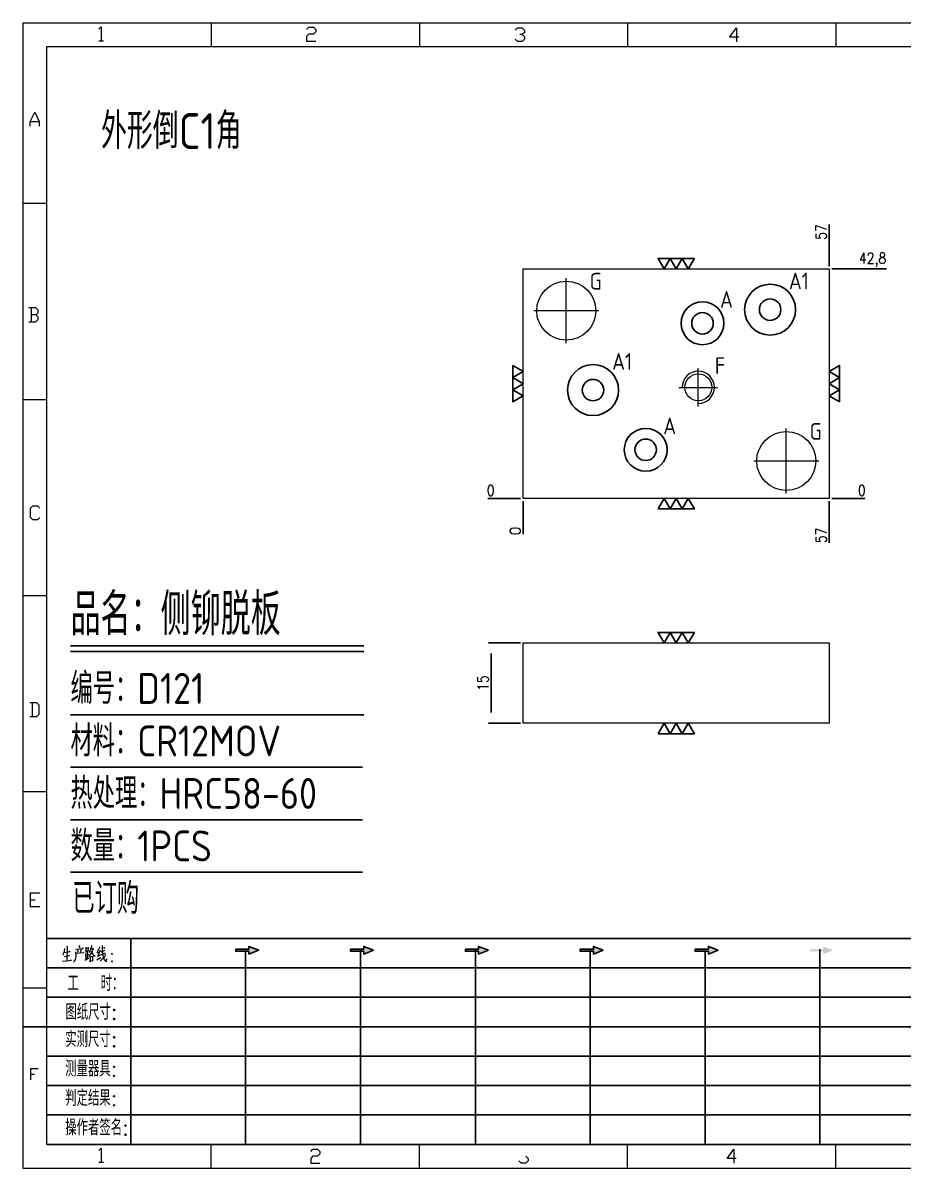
# Model space of a CAD drawing. Header units: millimetres. Extents: x 88508 to 142116, y -5268 to 20283.
# Drawn here: x 114637.9 to 114801.9, y -5268 to -5054.5 of the extents above; entities that cross this region are included whole.
import ezdxf
from ezdxf.enums import TextEntityAlignment as Align

# ---------------------------------------------------------------- set-up
doc = ezdxf.new("R2010")
doc.units = ezdxf.units.MM
doc.linetypes.add('CENTER', pattern=[0])
for name, color, linetype in [('DIM', 4, 'Continuous'), ('PH2_W', 1, 'Continuous'), ('PS2', 7, 'Continuous'), ('PS2_O', 40, 'Continuous'), ('PS2_W', 1, 'Continuous'), ('TEXT', 4, 'Continuous')]:
    doc.layers.add(name, color=color, linetype=linetype)
doc.styles.add('chinesef_fs', font='simplex.shx', dxfattribs={"bigfont": 'gbcbig.shx'})
doc.styles.add('gbenor', font='gbenor.shx', dxfattribs={"bigfont": 'gbcbig.shx'})
doc.styles.add('GBENOR_', font='gbenor.shx', dxfattribs={"bigfont": 'gbcbig'})
doc.styles.get("Standard").update_dxf_attribs({"font": 'txt.shx', "width": 0.85, "bigfont": 'ctxt.shx'})
doc.styles.add('TXT', font='txt.shx', dxfattribs={"width": 0.8, "bigfont": 'ctxt.shx'})
doc.dimstyles.new('T-2-WX', dxfattribs={"dimtxt": 2, "dimasz": 2, "dimexe": 0.5, "dimexo": 0.5, "dimgap": 0.5, "dimtad": 1, "dimtxsty": 'Standard', "dimblk": 'OPEN30', "dimcen": 0, "dimazin": 3, "dimtfac": 1, "dimtmove": 0, "dimatfit": 3, "dimldrblk": 'OPEN30', "dimlwd": -1, "dimlwe": -1})

# ---------------------------------------------------------------- blocks, each defined once
blk = doc.blocks.new('U40')
for points in [[(351.8, 337.7), (351.8, 333.2), (367, 339.3), (351.8, 345.3), (351.8, 340.8), (331.2, 340.8), (331.2, 337.7)], [(545.7, 339.3), (530.6, 345.3), (530.6, 340.8), (509.9, 340.8), (509.9, 337.7), (530.6, 337.7), (530.6, 333.2)], [(724.5, 339.3), (709.3, 345.3), (709.3, 340.8), (688.7, 340.8), (688.7, 337.7), (709.3, 337.7), (709.3, 333.2)], [(903.3, 339.3), (888.1, 345.3), (888.1, 340.8), (867.5, 340.8), (867.5, 337.7), (888.1, 337.7), (888.1, 333.2)], [(1082.1, 339.3), (1066.9, 345.3), (1066.9, 340.8), (1046.3, 340.8), (1046.3, 337.7), (1066.9, 337.7), (1066.9, 333.2)], [(1245.7, 337.7), (1245.7, 333.2), (1260.9, 339.3), (1245.7, 345.3), (1245.7, 340.8), (1225.1, 340.8), (1225.1, 337.7)]]:
    blk.add_hatch(color=3).paths.add_polyline_path(points)
at = {"color": 254, "lineweight": 18}
for p, q in [((0, 1783.5), (0, 0)), ((0, 1783.5), (2530.2, 1783.5)), ((941.1, 1783.5), (941.1, 1746.5)), ((1265.1, 1783.5), (1265.1, 1746.5)), ((37, 37), (37, 1746.5)), ((37, 1746.5), (2493.2, 1746.5)), ((0, 1502.7), (37, 1502.7)), ((0, 1197.2), (37, 1197.2)), ((0, 891.7), (37, 891.7)), ((0, 586.3), (37, 586.3)), ((0, 280.8), (37, 280.8)), ((37, 37), (2493.2, 37)), ((941.1, 0), (941.1, 37)), ((1265.1, 0), (1265.1, 37)), ((0, 0), (2530.2, 0))]:
    blk.add_line(p, q, dxfattribs=at)
at = {"color": 254, "linetype": 'Continuous', "lineweight": 18}
for p, q in [((293.1, 1783.5), (293.1, 1746.5)), ((617.1, 1783.5), (617.1, 1746.5)), ((293.1, 0), (293.1, 37)), ((617.1, 0), (617.1, 37))]:
    blk.add_line(p, q, dxfattribs=at)
for p, q in [((38, 357.6), (1598.2, 357.6)), ((38, 311.8), (1598.2, 311.8)), ((37.1, 266), (1598.2, 266)), ((0.1, 220.2), (1598.2, 220.2)), ((37.1, 174.4), (1598.2, 174.4)), ((37.1, 128.6), (1598.2, 128.6)), ((37.1, 82.8), (1598.2, 82.8))]:
    blk.add_line(p, q)
at = {"color": 254}
for p, q in [((167.8, 37), (167.8, 357.6)), ((525.5, 37), (525.5, 340.8)), ((704.3, 37), (704.3, 340.8)), ((883.1, 37), (883.1, 340.8)), ((1240.6, 37), (1240.6, 340.8)), ((346.7, 37), (346.7, 337.9)), ((1061.9, 37), (1061.9, 337.7)), ((1598.2, 37), (38, 37))]:
    blk.add_line(p, q, dxfattribs=at)
at = {"color": 92, "lineweight": 18}
for points in [[(118.3, 1773.7), (121.9, 1777.3), (121.9, 1755.8)], [(441.4, 1773.1), (445, 1776.7), (452.2, 1776.7), (455.8, 1773.1), (455.8, 1769.5), (452.2, 1765.9), (445, 1765.9), (441.4, 1762.3), (441.4, 1755.1), (455.8, 1755.1)], [(766.4, 1772.4), (770, 1776), (777.2, 1776), (780.8, 1772.4), (780.8, 1768.8), (777.2, 1765.2), (773.6, 1765.2)], [(1114.4, 1761.4), (1100, 1761.4), (1110.8, 1775.8), (1110.8, 1754.2)], [(118.3, 1755.8), (125.5, 1755.8)], [(777.2, 1765.2), (780.8, 1761.6), (780.8, 1758), (777.2, 1754.4), (770, 1754.4), (766.4, 1758)], [(11.1, 1622.8), (11.1, 1630), (18.3, 1644.4), (25.5, 1630), (25.5, 1622.8)], [(11.1, 1630), (25.5, 1630)], [(20, 1329), (23.6, 1332.6), (23.6, 1336.2), (20, 1339.8), (9.2, 1339.8)], [(12.8, 1339.8), (12.8, 1318.2)], [(9.2, 1318.2), (20, 1318.2), (23.6, 1321.8), (23.6, 1325.4), (20, 1329), (12.8, 1329)], [(26.1, 1013.2), (22.5, 1009.6), (15.3, 1009.6), (11.7, 1013.2), (11.7, 1027.6), (15.3, 1031.2), (22.5, 1031.2), (26.1, 1027.6)], [(11, 703.2), (21.8, 703.2), (25.4, 706.8), (25.4, 721.2), (21.8, 724.8), (11, 724.8)], [(14.6, 724.8), (14.6, 703.2)], [(26.1, 407), (11.7, 407), (11.7, 428.6), (26.1, 428.6)], [(11.7, 417.8), (18.9, 417.8)], [(12.3, 137.7), (12.3, 155), (23.8, 155)], [(12.3, 146.4), (18.1, 146.4)], [(118.3, 27.4), (121.9, 31), (121.9, 9.4)], [(447.9, 25.7), (451.5, 29.3), (458.7, 29.3), (462.3, 25.7), (462.3, 22.1), (458.7, 18.5), (451.5, 18.5), (447.9, 14.9), (447.9, 7.7), (462.3, 7.7)], [(782.7, 18.5), (786.3, 14.9), (786.3, 11.3), (782.7, 7.7), (775.5, 7.7), (771.9, 11.3)], [(1110.3, 14.9), (1095.9, 14.9), (1106.7, 29.3), (1106.7, 7.7)], [(118.3, 9.4), (125.5, 9.4)]]:
    blk.add_lwpolyline(points, dxfattribs=at)
at = {"color": 92, "lineweight": 0}
for points in [[(65, 342.2), (64.8, 341), (64.1, 337.9), (63.6, 335.7), (62.8, 333.5), (62.1, 331.4)], [(68.4, 345.9), (68.7, 344.4), (68.1, 322.9)], [(82.6, 340.8), (93.7, 342.2), (93.3, 342.4), (92.4, 342)], [(86.1, 336.1), (86, 337.5), (85.3, 339.8)], [(86.7, 346.7), (87.9, 344.6), (88.3, 343)], [(90.3, 341), (90.4, 339.6), (89.1, 335.3)], [(97.8, 344), (98.1, 342.6), (98.1, 340.8), (98.1, 337.9), (98.1, 336.3), (98.2, 337.7), (102.1, 338.3), (101.8, 338.3), (102.1, 343.6), (102.1, 343.2), (102.1, 342.8), (98.2, 342.2)], [(105.5, 341.2), (105.9, 341), (109.6, 341.8), (109.3, 342.6), (108.5, 339.6), (107.6, 337.3), (106.9, 335.9), (105.9, 334.3), (104.3, 332), (103.1, 330.4), (101.9, 329.4)], [(106.6, 346.5), (106.5, 345.2), (105.1, 341.2), (104.2, 338.9), (103.1, 336.3), (102.6, 335.5)], [(104.9, 339.1), (105.3, 338.7), (107, 335.7), (108.6, 333.3), (109.9, 331.2), (110.3, 330.8), (112.6, 330.8), (110.2, 331.2), (109, 332.6)], [(119.3, 344.8), (119.1, 343.8), (116.8, 338.5), (115.4, 335.5), (119.3, 336.3)], [(120.3, 339.4), (118.1, 333.5), (116.4, 330), (116.1, 329.8), (120.5, 331.4)], [(121.7, 336.7), (127.7, 339.6)], [(123.4, 346.5), (123.5, 345.4), (123.5, 340.8), (123.8, 337.3), (124, 335.3), (124.2, 333.1), (124.5, 331), (124.8, 329), (125.2, 327.4), (125.9, 325.7), (126.9, 323.9), (127.9, 322.7), (128.9, 321.7), (129.6, 321.3), (129.9, 326.1), (129.4, 321.5)], [(127.7, 341.6), (127.2, 342.4), (125.7, 344.2)], [(61.4, 322.3), (68.2, 322.9), (75.3, 323.7), (74.9, 323.9), (73.8, 323.5)], [(63.8, 335.9), (73.4, 337.5), (73.1, 337.7), (72.5, 337.3)], [(64.5, 329.6), (64.8, 329.6), (65.1, 329.6), (72.5, 331), (71.9, 331), (70.9, 330.8)], [(82.6, 335.1), (82.6, 331.8), (82.3, 329), (81.9, 326.8), (81.2, 324.9), (80.3, 323.1), (79.6, 321.9), (78.8, 320.9)], [(93.3, 335.5), (94.1, 335.7), (94.3, 335.5), (82.6, 334.3), (82.6, 335.1), (82.2, 336.9)], [(96.5, 323.9), (102.8, 327.2)], [(97.2, 334.3), (97.5, 333.5), (97.7, 324.7)], [(100.2, 337.9), (100.1, 325.9)], [(100.2, 332.6), (102.4, 333.1)], [(104.2, 330), (104.5, 329), (104.5, 321.1), (104.3, 322.1), (104.5, 322.7), (109.2, 323.1), (108.6, 323.1), (109, 329.2), (109, 330), (109.3, 329.4), (108.6, 329.4), (104.6, 328.8)], [(115.3, 324.3), (121.5, 328.2)], [(128.2, 332.4), (128.1, 331.6), (126.9, 329.6), (125.8, 328), (124.5, 326.3), (123, 324.7), (121.4, 323.3), (120.1, 322.3)], [(121.4, 332.2), (128.8, 335.1)]]:
    blk.add_lwpolyline(points, dxfattribs=at)
for points in [[(367, 339.3), (351.8, 345.3), (351.8, 340.8), (331.2, 340.8), (331.2, 337.7), (351.8, 337.7), (351.8, 333.2), (367, 339.3)], [(545.7, 339.3), (530.6, 345.3), (530.6, 340.8), (509.9, 340.8), (509.9, 337.7), (530.6, 337.7), (530.6, 333.2), (545.7, 339.3)], [(724.5, 339.3), (709.3, 345.3), (709.3, 340.8), (688.7, 340.8), (688.7, 337.7), (709.3, 337.7), (709.3, 333.2), (724.5, 339.3)], [(903.3, 339.3), (888.1, 345.3), (888.1, 340.8), (867.5, 340.8), (867.5, 337.7), (888.1, 337.7), (888.1, 333.2), (903.3, 339.3)], [(1082.1, 339.3), (1066.9, 345.3), (1066.9, 340.8), (1046.3, 340.8), (1046.3, 337.7), (1066.9, 337.7), (1066.9, 333.2), (1082.1, 339.3)]]:
    blk.add_lwpolyline(points)
for points in [[(138.7, 332.4), (139.4, 333.5), (138.7, 334.5), (138, 333.5)], [(138.7, 320.9), (139.4, 321.9), (138.7, 322.9), (138, 321.9)]]:
    blk.add_lwpolyline(points, close=True, dxfattribs=at)
at = {"color": 3, "style": 'chinesef_fs'}
for s, p in [('工  时：', (69.5, 275.7)), ('图纸尺寸:', (66.2, 230.9)), ('实测尺寸:', (65.9, 188.4)), ('测量器具:', (65.9, 142.6)), ('判定结果:', (65.9, 96.8)), ('操作者签名:', (65.9, 51))]:
    blk.add_text(s, height=24.57, dxfattribs=at).set_placement(p)
at = {"lineweight": 18, "style": 'GBENOR_'}
blk.add_attdef('文档路径', (2126, 386.9), '', height=17.8, dxfattribs=at)
at = {"lineweight": 20, "style": 'TXT'}
for tag, height, p in [('18-**-**', 16.3, (1866.6, 256.2)), ('客户名称', 16.1, (1741.1, 134, 0)), ('料厚:', 16.1, (1741.3, 93.2, 0))]:
    blk.add_attdef(tag, text='', height=height, dxfattribs=at).set_placement(p, align=Align.MIDDLE)
for tag, p, height in [('88888', (1850.9, 207.5), 14.9), ('材质:', (1691.2, 168, 0), 16.1), ('核准', (1869.4, 127.5, 0), 16.1), ('设计', (1868.8, 88.3, 0), 16.1), ('绘图', (1868.2, 49.1, 0), 16.1)]:
    blk.add_attdef(tag, p, '', height=height, dxfattribs=at)
for tag, p, height, width in [('3', (2234.7, 206.9), 15.8, 0.7), ('4', (2234.7, 167.4), 15.8, 0.7), ('核准日期', (2041.1, 124.2, 0), 16.1, 0.68), ('设计日期', (2041.1, 84.5, 0), 16.1, 0.68), ('1', (2251.9, 85.9), 14.6, 0.7), ('绘图日期', (2040.9, 46.4, 0), 16.1, 0.68), ('2', (2235, 49.2), 14.6, 0.7)]:
    blk.add_attdef(tag, p, '', height=height, dxfattribs=dict(at, width=width))
blk = doc.blocks.new('*D8596')
at = {"layer": 'Defpoints', "color": 0}
for p in [(114731.15, -5143.19), (114788.15, -5143.19), (114793.15, -5143.19)]:
    blk.add_point(p, dxfattribs=at)
at = {"layer": 'DIM', "color": 0}
blk.add_line((114788.65, -5143.19), (114794.78, -5143.19), dxfattribs=at)
at = {"layer": 'DIM', "color": 0, "insert": (114794.22, -5141.69), "char_height": 2, "attachment_point": 5}
blk.add_mtext('0', dxfattribs=at)
blk = doc.blocks.new('_Open30')
blk = doc.blocks.new('*D8597')
at = {"layer": 'Defpoints', "color": 0}
for p in [(114788.15, -5100.39), (114793.15, -5100.39), (114731.15, -5143.19)]:
    blk.add_point(p, dxfattribs=at)
at = {"layer": 'DIM', "color": 0}
blk.add_line((114788.65, -5100.39), (114798.83, -5100.39), dxfattribs=at)
at = {"layer": 'DIM', "color": 0, "insert": (114796.24, -5098.7), "char_height": 2, "attachment_point": 5}
blk.add_mtext('42,8', dxfattribs=at)
blk = doc.blocks.new('*D8598')
at = {"layer": 'Defpoints', "color": 0}
for p in [(114726.15, -5143.19), (114731.15, -5143.19), (114731.15, -5143.19)]:
    blk.add_point(p, dxfattribs=at)
at = {"layer": 'DIM', "color": 0}
blk.add_line((114730.65, -5143.19), (114724.52, -5143.19), dxfattribs=at)
at = {"layer": 'DIM', "color": 0, "insert": (114725.08, -5141.69), "char_height": 2, "attachment_point": 5}
blk.add_mtext('0', dxfattribs=at)
blk = doc.blocks.new('*D8599')
at = {"layer": 'Defpoints', "color": 0}
for p in [(114731.15, -5143.19), (114788.15, -5143.19), (114788.15, -5148.19)]:
    blk.add_point(p, dxfattribs=at)
at = {"layer": 'DIM', "color": 0}
blk.add_line((114788.15, -5143.69), (114788.15, -5151.44), dxfattribs=at)
at = {"layer": 'DIM', "color": 0, "insert": (114786.65, -5150.07), "char_height": 2, "attachment_point": 5, "rotation": 90}
blk.add_mtext('57', dxfattribs=at)
blk = doc.blocks.new('*D8600')
at = {"layer": 'Defpoints', "color": 0}
for p in [(114731.15, -5143.19), (114731.15, -5143.19), (114731.15, -5148.19)]:
    blk.add_point(p, dxfattribs=at)
at = {"layer": 'DIM', "color": 0}
blk.add_line((114731.15, -5143.69), (114731.15, -5149.83), dxfattribs=at)
at = {"layer": 'DIM', "color": 0, "insert": (114729.65, -5149.26), "char_height": 2, "attachment_point": 5, "rotation": 90}
blk.add_mtext('0', dxfattribs=at)
blk = doc.blocks.new('*D8601')
at = {"layer": 'Defpoints', "color": 0}
for p in [(114788.15, -5095.39), (114788.15, -5100.39), (114731.15, -5143.19)]:
    blk.add_point(p, dxfattribs=at)
at = {"layer": 'DIM', "color": 0}
blk.add_line((114788.15, -5099.89), (114788.15, -5092.14), dxfattribs=at)
at = {"layer": 'DIM', "color": 0, "insert": (114786.65, -5093.52), "char_height": 2, "attachment_point": 5, "rotation": 90}
blk.add_mtext('57', dxfattribs=at)
blk = doc.blocks.new('*D8602')
at = {"layer": 'Defpoints', "color": 0}
for p in [(114731.15, -5170.11), (114725.15, -5185.11), (114731.15, -5185.11)]:
    blk.add_point(p, dxfattribs=at)
at = {"layer": 'DIM', "color": 0}
for p, q in [((114730.65, -5170.11), (114724.65, -5170.11)), ((114725.15, -5172.11), (114725.15, -5183.11)), ((114730.65, -5185.11), (114724.65, -5185.11))]:
    blk.add_line(p, q, dxfattribs=at)
at = {"layer": 'DIM', "color": 0, "insert": (114723.65, -5177.61), "char_height": 2, "attachment_point": 5, "rotation": 90}
blk.add_mtext('15', dxfattribs=at)

msp = doc.modelspace()

# ---------------------------------------------------------------- linework, layer by layer
at = {"layer": 'DIM', "color": 4, "linetype": 'Continuous', "lineweight": 25}
for p, q in [((114646.782, -5170.698), (114701.453, -5170.698)), ((114646.782, -5171.705), (114701.453, -5171.705)), ((114646.782, -5183.508), (114701.453, -5183.508)), ((114646.782, -5193.296), (114701.216, -5193.296)), ((114646.782, -5203.084), (114701.216, -5203.084)), ((114646.782, -5212.872), (114701.216, -5212.872))]:
    msp.add_line(p, q, dxfattribs=at)
at = {"layer": 'PH2_W', "color": 4}
for points in [[(114763.029, -5098.442), (114761.903, -5100.392), (114760.777, -5098.442), (114759.651, -5100.392), (114758.525, -5098.442), (114757.4, -5100.392), (114756.274, -5098.442), (114763.029, -5098.442)], [(114729.201, -5118.414), (114731.151, -5119.54), (114729.201, -5120.666), (114731.151, -5121.792), (114729.201, -5122.918), (114731.151, -5124.043), (114729.201, -5125.169), (114729.201, -5118.414)], [(114790.101, -5125.169), (114788.151, -5124.043), (114790.101, -5122.918), (114788.151, -5121.792), (114790.101, -5120.666), (114788.151, -5119.54), (114790.101, -5118.414), (114790.101, -5125.169)], [(114756.274, -5145.142), (114757.4, -5143.192), (114758.525, -5145.142), (114759.651, -5143.192), (114760.777, -5145.142), (114761.903, -5143.192), (114763.029, -5145.142), (114756.274, -5145.142)], [(114763.029, -5168.162), (114761.903, -5170.112), (114760.777, -5168.162), (114759.651, -5170.112), (114758.525, -5168.162), (114757.4, -5170.112), (114756.274, -5168.162), (114763.029, -5168.162)], [(114756.274, -5187.062), (114757.4, -5185.112), (114758.525, -5187.062), (114759.651, -5185.112), (114760.777, -5187.062), (114761.903, -5185.112), (114763.029, -5187.062), (114756.274, -5187.062)]]:
    msp.add_lwpolyline(points, close=True, dxfattribs=at)
at = {"layer": 'PS2', "linetype": 'Continuous', "lineweight": 15}
for points in [[(114731.151, -5100.392), (114788.151, -5100.392), (114788.151, -5143.192), (114731.151, -5143.192)], [(114731.151, -5170.112), (114788.151, -5170.112), (114788.151, -5185.112), (114731.151, -5185.112)]]:
    msp.add_lwpolyline(points, close=True, dxfattribs=at)
at = {"layer": 'PS2_O', "color": 4, "linetype": 'CENTER', "lineweight": 15}
for p, q in [((114739.151, -5114.242), (114739.151, -5102.142)), ((114745.201, -5108.192), (114733.101, -5108.192)), ((114780.151, -5142.242), (114780.151, -5130.142)), ((114774.101, -5136.192), (114786.201, -5136.192))]:
    msp.add_line(p, q, dxfattribs=at)
at = {"layer": 'PS2_O', "color": 2, "linetype": 'CENTER', "lineweight": 15}
for p, q in [((114763.764, -5126.075), (114763.764, -5118.875)), ((114760.164, -5122.475), (114767.364, -5122.475))]:
    msp.add_line(p, q, dxfattribs=at)
at = {"layer": 'PS2_O', "color": 2, "linetype": 'Continuous', "lineweight": 15}
for centre, radius in [((114739.151, -5108.192), 5.5), ((114763.764, -5122.475), 2.5), ((114780.151, -5136.192), 5.5)]:
    msp.add_circle(centre, radius, dxfattribs=at)
at = {"layer": 'PS2_O', "color": 3}
for centre in [(114777.151, -5107.992), (114764.544, -5110.537), (114744.151, -5122.992), (114753.964, -5134.124)]:
    msp.add_circle(centre, 2, dxfattribs=at)
at = {"layer": 'PS2_O', "color": 2, "linetype": 'Continuous', "lineweight": 15}
msp.add_arc((114763.764, -5122.475), 3, 270, 180, dxfattribs=at)
at = {"layer": 'PS2_W', "color": 1}
for centre, radius in [((114777.151, -5107.992), 4.75), ((114764.544, -5110.537), 4), ((114744.151, -5122.992), 4.75), ((114753.964, -5134.124), 4)]:
    msp.add_circle(centre, radius, dxfattribs=at)

# ---------------------------------------------------------------- block references
at = {"ltscale": 3, "xscale": 0.1197178852415366, "yscale": 0.1197178852415366, "zscale": 0.1197178852415366}
msp.add_blockref('U40', (114637.913, -5268.044), dxfattribs=at)

# ---------------------------------------------------------------- texts
at = {"layer": 'DIM', "color": 3, "linetype": 'Continuous', "lineweight": 25, "style": 'gbenor'}
for s, height, p in [('品名：侧铆脱板', 7.7728, (114646.782, -5168.683)), ('编号：D121', 5.7576, (114646.782, -5181.493)), ('材料：CR12MOV', 5.7576, (114646.782, -5191.281)), ('热处理：HRC58-60 ', 5.7576, (114646.782, -5201.069)), ('数量：1PCS', 5.7576, (114646.782, -5210.857)), ('已订购', 5.7576, (114647.132, -5220.645))]:
    msp.add_text(s, height=height, dxfattribs=at).set_placement(p)
at = {"layer": 'TEXT', "color": 4, "lineweight": 18, "style": 'gbenor'}
msp.add_text('外形倒C1角', height=6.685, dxfattribs=at).set_placement((114652.477, -5078.032))
at = {"layer": 'TEXT', "color": 4, "style": 'gbenor'}
for s, p in [('G', (114744.647, -5102.696)), ('A1', (114782.504, -5102.639)), ('A', (114769.013, -5106.068)), ('A1', (114749.57, -5117.646)), ('F', (114767.809, -5118.43)), ('A', (114758.433, -5129.656)), ('G', (114785.647, -5130.696))]:
    msp.add_text(s, height=3.12, dxfattribs=at).set_placement(p, align=Align.MIDDLE_CENTER)

# ---------------------------------------------------------------- dimensions: what is measured, and where the dimension line sits
at = {"layer": 'DIM', "color": 4}
for feature_location, offset, dtype, origin, picture, middle in [((114788.151, -5100.392), (0, 5), 1, (114731.151, -5143.192), '*D8601', (114786.651, -5093.516)), ((114788.151, -5100.392), (5, 0), 0, (114731.151, -5143.192), '*D8597', (114796.242, -5098.701)), ((114731.151305367, -5143.191701406), (-5, 0), 0, (114731.151305367, -5143.191701406), '*D8598', (114725.0846387, -5141.691701406)), ((114788.151305367, -5143.191701406), (5, 0), 0, (114731.151305367, -5143.191701406), '*D8596', (114794.217972033, -5141.691701406)), ((114731.151305367, -5143.191701406), (0, -5), 1, (114731.151305367, -5143.191701406), '*D8600', (114729.651305367, -5149.258368073)), ((114788.151, -5143.192), (0, -5), 1, (114731.151, -5143.192), '*D8599', (114786.651, -5150.068))]:
    dim = msp.add_ordinate_dim(feature_location=feature_location, offset=offset, dtype=dtype, origin=origin, dimstyle='T-2-WX', dxfattribs=at)
    dim.commit()
    dim.dimension.update_dxf_attribs({"geometry": picture, "text_midpoint": middle})
dim = msp.add_linear_dim(base=(114725.151, -5185.112), p1=(114731.151, -5170.112), p2=(114731.151, -5185.112), angle=90, dimstyle='T-2-WX', dxfattribs=at)
dim.commit()
dim.dimension.update_dxf_attribs({"geometry": '*D8602', "text_midpoint": (114723.651, -5177.612)})

doc.saveas('drawing.dxf')
